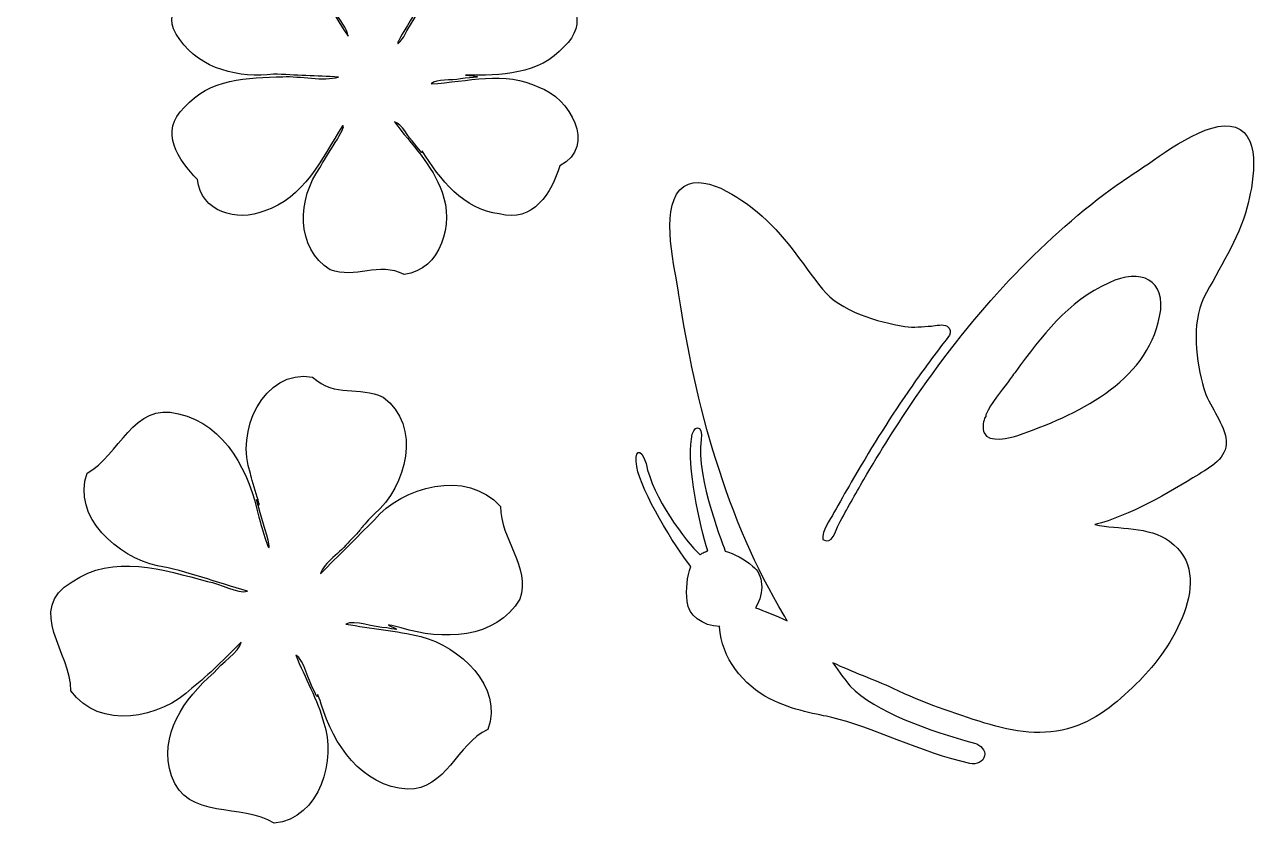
# Model space of a CAD drawing. Header units: centimetres. Extents: x -18.6 to 30.6, y -12.9 to 13.8.
# Drawn here: x -17.96 to -11.04, y 0.62 to 5.09 of the extents above; entities that cross this region are included whole.
import ezdxf

# ---------------------------------------------------------------- set-up
doc = ezdxf.new("R2010")
doc.units = ezdxf.units.CM
doc.header["$MEASUREMENT"] = 0
doc.layers.add('Layer 1', color=7, linetype='Continuous')

msp = doc.modelspace()

# ---------------------------------------------------------------- linework, layer by layer
at = {"layer": 'Layer 1', "color": 254}
for points, knots in [([(-16.15638, 5.91255), (-16.37647, 5.89924), (-16.44875, 5.62215), (-16.37669, 5.44602), (-16.37669, 5.44602), (-16.34351, 5.36262), (-16.29075, 5.28897), (-16.24768, 5.21051), (-16.24768, 5.21051), (-16.31054, 5.29651), (-16.24861, 5.19953), (-16.2268, 5.16136), (-16.2268, 5.16136), (-16.20689, 5.11554), (-16.15364, 5.06173), (-16.15411, 5.0208), (-16.15411, 5.0208), (-16.28084, 5.20663), (-16.36665, 5.45538), (-16.59843, 5.53835), (-16.59843, 5.53835), (-16.73187, 5.59703), (-16.94968, 5.57779), (-16.98501, 5.40808), (-16.98501, 5.40808), (-17.01588, 5.26803), (-17.23132, 5.16669), (-17.09421, 5.00351), (-17.09421, 5.00351), (-16.98117, 4.83524), (-16.75801, 4.78527), (-16.57081, 4.80924), (-16.57081, 4.80924), (-16.44985, 4.80382), (-16.32888, 4.79841), (-16.20791, 4.79299), (-16.20791, 4.79299), (-16.29151, 4.76729), (-16.41961, 4.80002), (-16.51976, 4.79455), (-16.51976, 4.79455), (-16.71184, 4.78936), (-16.93335, 4.78466), (-17.06795, 4.62423), (-17.06795, 4.62423), (-17.21619, 4.49074), (-17.10042, 4.32643), (-16.99627, 4.22005), (-16.99627, 4.22005), (-16.97938, 4.03885), (-16.77143, 3.98196), (-16.62444, 4.04292), (-16.62444, 4.04292), (-16.40352, 4.1136), (-16.29974, 4.33663), (-16.18597, 4.52027), (-16.18597, 4.52027), (-16.15176, 4.52684), (-16.28362, 4.34401), (-16.311, 4.2854), (-16.311, 4.2854), (-16.43521, 4.11892), (-16.45012, 3.83289), (-16.2536, 3.71463), (-16.2536, 3.71463), (-16.11705, 3.66303), (-15.97954, 3.76028), (-15.84107, 3.68927), (-15.84107, 3.68927), (-15.63177, 3.71262), (-15.56174, 3.97622), (-15.62855, 4.14853), (-15.62855, 4.14853), (-15.681, 4.30165), (-15.79992, 4.41526), (-15.89461, 4.54254), (-15.89461, 4.54254), (-15.85116, 4.53227), (-15.82027, 4.45681), (-15.78216, 4.42008), (-15.78216, 4.42008), (-15.74386, 4.36787), (-15.73394, 4.36111), (-15.74046, 4.3799), (-15.74046, 4.3799), (-15.63944, 4.22077), (-15.50975, 4.05159), (-15.30827, 4.02751), (-15.30827, 4.02751), (-15.11739, 3.97614), (-15.01582, 4.14798), (-14.96905, 4.29599), (-14.96905, 4.29599), (-14.76011, 4.40784), (-14.91457, 4.67855), (-15.08686, 4.73615), (-15.08686, 4.73615), (-15.27735, 4.82964), (-15.48896, 4.76625), (-15.68964, 4.75471), (-15.68964, 4.75471), (-15.65771, 4.78558), (-15.5774, 4.77093), (-15.52599, 4.78314), (-15.52599, 4.78314), (-15.45823, 4.79137), (-15.3637, 4.79144), (-15.49639, 4.80331), (-15.49639, 4.80331), (-15.3043, 4.80119), (-15.08356, 4.80525), (-14.94658, 4.96268), (-14.94658, 4.96268), (-14.80784, 5.08415), (-14.88831, 5.25968), (-15.01125, 5.34957), (-15.01125, 5.34957), (-15.00821, 5.56262), (-15.26978, 5.6192), (-15.42787, 5.53299), (-15.42787, 5.53299), (-15.6363, 5.44922), (-15.71075, 5.22483), (-15.82537, 5.05105), (-15.82537, 5.05105), (-15.85289, 4.98763), (-15.90809, 4.94032), (-15.85071, 5.03188), (-15.85071, 5.03188), (-15.81154, 5.09811), (-15.77237, 5.16434), (-15.7332, 5.23057), (-15.7332, 5.23057), (-15.73998, 5.25475), (-15.59257, 5.44712), (-15.6063, 5.55733), (-15.6063, 5.55733), (-15.58403, 5.7182), (-15.69016, 5.92833), (-15.87506, 5.91094), (-15.87506, 5.91094), (-15.97462, 5.8605), (-16.05518, 5.88605), (-16.1564, 5.91253), (-16.1564, 5.91253), (-16.1564, 5.91253), (-16.15638, 5.91255), (-16.15638, 5.91255)], [0, 0, 0, 0, 0.0263158, 0.0263158, 0.0263158, 0.0263158, 0.0526316, 0.0526316, 0.0526316, 0.0526316, 0.0789474, 0.0789474, 0.0789474, 0.0789474, 0.1052632, 0.1052632, 0.1052632, 0.1052632, 0.1315789, 0.1315789, 0.1315789, 0.1315789, 0.1578947, 0.1578947, 0.1578947, 0.1578947, 0.1842105, 0.1842105, 0.1842105, 0.1842105, 0.2105263, 0.2105263, 0.2105263, 0.2105263, 0.2368421, 0.2368421, 0.2368421, 0.2368421, 0.2631579, 0.2631579, 0.2631579, 0.2631579, 0.2894737, 0.2894737, 0.2894737, 0.2894737, 0.3157895, 0.3157895, 0.3157895, 0.3157895, 0.3421053, 0.3421053, 0.3421053, 0.3421053, 0.3684211, 0.3684211, 0.3684211, 0.3684211, 0.3947368, 0.3947368, 0.3947368, 0.3947368, 0.4210526, 0.4210526, 0.4210526, 0.4210526, 0.4473684, 0.4473684, 0.4473684, 0.4473684, 0.4736842, 0.4736842, 0.4736842, 0.4736842, 0.5, 0.5, 0.5, 0.5, 0.5263158, 0.5263158, 0.5263158, 0.5263158, 0.5526316, 0.5526316, 0.5526316, 0.5526316, 0.5789474, 0.5789474, 0.5789474, 0.5789474, 0.6052632, 0.6052632, 0.6052632, 0.6052632, 0.6315789, 0.6315789, 0.6315789, 0.6315789, 0.6578947, 0.6578947, 0.6578947, 0.6578947, 0.6842105, 0.6842105, 0.6842105, 0.6842105, 0.7105263, 0.7105263, 0.7105263, 0.7105263, 0.7368421, 0.7368421, 0.7368421, 0.7368421, 0.7631579, 0.7631579, 0.7631579, 0.7631579, 0.7894737, 0.7894737, 0.7894737, 0.7894737, 0.8157895, 0.8157895, 0.8157895, 0.8157895, 0.8421053, 0.8421053, 0.8421053, 0.8421053, 0.8684211, 0.8684211, 0.8684211, 0.8684211, 0.8947368, 0.8947368, 0.8947368, 0.8947368, 0.9210526, 0.9210526, 0.9210526, 0.9210526, 0.9473684, 0.9473684, 0.9473684, 0.9473684, 1, 1, 1, 1]), ([(-14.23745, 2.0566), (-14.23698, 2.05603), (-14.23657, 2.05566), (-14.23614, 2.05511), (-14.23614, 2.05511), (-14.25992, 2.00062), (-14.26445, 1.92959), (-14.25758, 1.85977), (-14.25758, 1.85977), (-14.25201, 1.78527), (-14.17266, 1.72271), (-14.07471, 1.71952), (-14.07471, 1.71952), (-14.07542, 1.7189), (-14.07609, 1.71821), (-14.07679, 1.71758), (-14.07679, 1.71758), (-14.06692, 1.54564), (-13.94266, 1.39171), (-13.79477, 1.31556), (-13.79477, 1.31556), (-13.66978, 1.25124), (-13.51922, 1.22787), (-13.44821, 1.21152), (-13.44821, 1.21152), (-13.23442, 1.16223), (-12.94355, 1.01324), (-12.67712, 0.95446), (-12.67712, 0.95446), (-12.63837, 0.94593), (-12.60074, 0.96534), (-12.59436, 0.99678), (-12.59436, 0.99678), (-12.58797, 1.02824), (-12.61473, 1.05883), (-12.65072, 1.06858), (-12.65072, 1.06858), (-12.89961, 1.13608), (-13.20884, 1.24341), (-13.345, 1.38735), (-13.345, 1.38735), (-13.36968, 1.41344), (-13.40341, 1.46264), (-13.44207, 1.51691), (-13.44207, 1.51691), (-13.33144, 1.464), (-13.20953, 1.42357), (-13.10442, 1.37279), (-13.10442, 1.37279), (-12.94027, 1.2935), (-12.76558, 1.23473), (-12.59187, 1.18051), (-12.59187, 1.18051), (-12.43313, 1.131), (-12.26154, 1.10338), (-12.09973, 1.1567), (-12.09973, 1.1567), (-11.95108, 1.20562), (-11.83534, 1.31138), (-11.72614, 1.41922), (-11.72614, 1.41922), (-11.55898, 1.58431), (-11.28804, 1.99984), (-11.55887, 2.19701), (-11.55887, 2.19701), (-11.67617, 2.28232), (-11.8424, 2.26152), (-11.97739, 2.29024), (-11.97739, 2.29024), (-11.78297, 2.33962), (-11.56481, 2.46571), (-11.39645, 2.57117), (-11.39645, 2.57117), (-11.3114, 2.62445), (-11.22695, 2.67095), (-11.24535, 2.77728), (-11.24535, 2.77728), (-11.26085, 2.86655), (-11.34243, 2.96108), (-11.36785, 3.05122), (-11.36785, 3.05122), (-11.40898, 3.19654), (-11.43887, 3.4182), (-11.36884, 3.55557), (-11.36884, 3.55557), (-11.28138, 3.7272), (-11.17635, 3.87752), (-11.12526, 4.06663), (-11.12526, 4.06663), (-11.09773, 4.16854), (-11.03556, 4.45913), (-11.19098, 4.512), (-11.19098, 4.512), (-11.34457, 4.56421), (-11.61256, 4.34879), (-11.72761, 4.2748), (-11.72761, 4.2748), (-11.78319, 4.23904), (-11.83748, 4.20149), (-11.89094, 4.16287), (-11.89094, 4.16287), (-12.2824, 3.87342), (-12.64787, 3.48367), (-12.97959, 3.00079), (-12.97959, 3.00079), (-13.08195, 2.85182), (-13.17829, 2.69877), (-13.26931, 2.54262), (-13.26931, 2.54262), (-13.31751, 2.45992), (-13.36425, 2.37637), (-13.40971, 2.29213), (-13.40971, 2.29213), (-13.42861, 2.2571), (-13.44523, 2.17084), (-13.49806, 2.20761), (-13.49806, 2.20761), (-13.50593, 2.25385), (-13.45701, 2.31932), (-13.43636, 2.35705), (-13.43636, 2.35705), (-13.40514, 2.41407), (-13.3725, 2.47029), (-13.3401, 2.52662), (-13.3401, 2.52662), (-13.24109, 2.6987), (-13.13596, 2.86729), (-13.02348, 3.0309), (-13.02348, 3.0309), (-12.96051, 3.12259), (-12.89518, 3.21269), (-12.82736, 3.30085), (-12.82736, 3.30085), (-12.80664, 3.32779), (-12.75928, 3.37068), (-12.80381, 3.39889), (-12.80381, 3.39889), (-12.82705, 3.41361), (-12.86624, 3.40241), (-12.89166, 3.40051), (-12.89166, 3.40051), (-12.94095, 3.39684), (-12.99115, 3.39101), (-13.04037, 3.39849), (-13.04037, 3.39849), (-13.18973, 3.42111), (-13.40396, 3.48533), (-13.5002, 3.60578), (-13.5002, 3.60578), (-13.62042, 3.7562), (-13.71406, 3.9139), (-13.86515, 4.03854), (-13.86515, 4.03854), (-13.94662, 4.10566), (-14.18564, 4.28229), (-14.298, 4.16249), (-14.298, 4.16249), (-14.40897, 4.04415), (-14.32327, 3.71113), (-14.30335, 3.57579), (-14.30335, 3.57579), (-14.21363, 2.96615), (-14.03573, 2.3125), (-13.71491, 1.78138), (-13.71491, 1.78138), (-13.71103, 1.77495), (-13.70465, 1.76383), (-13.69788, 1.75205), (-13.69788, 1.75205), (-13.76186, 1.78256), (-13.82871, 1.80711), (-13.87512, 1.82545), (-13.87512, 1.82545), (-13.82221, 1.90993), (-13.83118, 2.01268), (-13.89137, 2.05852), (-13.89137, 2.05852), (-13.93937, 2.09693), (-13.993, 2.1284), (-14.04501, 2.14216), (-14.04501, 2.14216), (-14.04263, 2.14408), (-14.21162, 2.55426), (-14.17893, 2.76485), (-14.17893, 2.76485), (-14.16514, 2.85364), (-14.22874, 2.85238), (-14.23358, 2.76713), (-14.23358, 2.76713), (-14.25833, 2.62564), (-14.1889, 2.28363), (-14.14239, 2.14329), (-14.14239, 2.14329), (-14.15136, 2.14059), (-14.16014, 2.13721), (-14.1686, 2.13262), (-14.1686, 2.13262), (-14.17445, 2.12944), (-14.17989, 2.12578), (-14.1851, 2.12192), (-14.1851, 2.12192), (-14.26656, 2.19461), (-14.44997, 2.44387), (-14.48707, 2.63101), (-14.48707, 2.63101), (-14.52038, 2.7337), (-14.5545, 2.70028), (-14.53917, 2.61437), (-14.53917, 2.61437), (-14.51369, 2.47173), (-14.32838, 2.17032), (-14.23741, 2.05659), (-14.23741, 2.05659), (-14.23741, 2.05659), (-14.23745, 2.0566), (-14.23745, 2.0566)], [0, 0, 0, 0, 0.0181818, 0.0181818, 0.0181818, 0.0181818, 0.0363636, 0.0363636, 0.0363636, 0.0363636, 0.0545455, 0.0545455, 0.0545455, 0.0545455, 0.0727273, 0.0727273, 0.0727273, 0.0727273, 0.0909091, 0.0909091, 0.0909091, 0.0909091, 0.1090909, 0.1090909, 0.1090909, 0.1090909, 0.1272727, 0.1272727, 0.1272727, 0.1272727, 0.1454545, 0.1454545, 0.1454545, 0.1454545, 0.1636364, 0.1636364, 0.1636364, 0.1636364, 0.1818182, 0.1818182, 0.1818182, 0.1818182, 0.2, 0.2, 0.2, 0.2, 0.2181818, 0.2181818, 0.2181818, 0.2181818, 0.2363636, 0.2363636, 0.2363636, 0.2363636, 0.2545455, 0.2545455, 0.2545455, 0.2545455, 0.2727273, 0.2727273, 0.2727273, 0.2727273, 0.2909091, 0.2909091, 0.2909091, 0.2909091, 0.3090909, 0.3090909, 0.3090909, 0.3090909, 0.3272727, 0.3272727, 0.3272727, 0.3272727, 0.3454545, 0.3454545, 0.3454545, 0.3454545, 0.3636364, 0.3636364, 0.3636364, 0.3636364, 0.3818182, 0.3818182, 0.3818182, 0.3818182, 0.4, 0.4, 0.4, 0.4, 0.4181818, 0.4181818, 0.4181818, 0.4181818, 0.4363636, 0.4363636, 0.4363636, 0.4363636, 0.4545455, 0.4545455, 0.4545455, 0.4545455, 0.4727273, 0.4727273, 0.4727273, 0.4727273, 0.4909091, 0.4909091, 0.4909091, 0.4909091, 0.5090909, 0.5090909, 0.5090909, 0.5090909, 0.5272727, 0.5272727, 0.5272727, 0.5272727, 0.5454545, 0.5454545, 0.5454545, 0.5454545, 0.5636364, 0.5636364, 0.5636364, 0.5636364, 0.5818182, 0.5818182, 0.5818182, 0.5818182, 0.6, 0.6, 0.6, 0.6, 0.6181818, 0.6181818, 0.6181818, 0.6181818, 0.6363636, 0.6363636, 0.6363636, 0.6363636, 0.6545455, 0.6545455, 0.6545455, 0.6545455, 0.6727273, 0.6727273, 0.6727273, 0.6727273, 0.6909091, 0.6909091, 0.6909091, 0.6909091, 0.7090909, 0.7090909, 0.7090909, 0.7090909, 0.7272727, 0.7272727, 0.7272727, 0.7272727, 0.7454545, 0.7454545, 0.7454545, 0.7454545, 0.7636364, 0.7636364, 0.7636364, 0.7636364, 0.7818182, 0.7818182, 0.7818182, 0.7818182, 0.8, 0.8, 0.8, 0.8, 0.8181818, 0.8181818, 0.8181818, 0.8181818, 0.8363636, 0.8363636, 0.8363636, 0.8363636, 0.8545455, 0.8545455, 0.8545455, 0.8545455, 0.8727273, 0.8727273, 0.8727273, 0.8727273, 0.8909091, 0.8909091, 0.8909091, 0.8909091, 0.9090909, 0.9090909, 0.9090909, 0.9090909, 0.9272727, 0.9272727, 0.9272727, 0.9272727, 0.9454545, 0.9454545, 0.9454545, 0.9454545, 0.9636364, 0.9636364, 0.9636364, 0.9636364, 1, 1, 1, 1]), ([(-12.59376, 2.88579), (-12.59376, 2.88579), (-12.5863, 2.89519), (-12.5863, 2.89519), (-12.5863, 2.89519), (-12.5863, 2.89519), (-12.58693, 2.90386), (-12.58693, 2.90386), (-12.58693, 2.90386), (-12.55854, 2.97172), (-12.49781, 3.04061), (-12.46621, 3.08339), (-12.46621, 3.08339), (-12.45066, 3.10452), (-12.43527, 3.1255), (-12.41983, 3.14647), (-12.41983, 3.14647), (-12.27439, 3.34488), (-12.13058, 3.53597), (-11.89779, 3.64276), (-11.89779, 3.64276), (-11.72284, 3.72288), (-11.57278, 3.66543), (-11.61483, 3.4537), (-11.61483, 3.4537), (-11.68867, 3.08185), (-12.08576, 2.9009), (-12.40873, 2.78881), (-12.40873, 2.78881), (-12.44488, 2.77632), (-12.57475, 2.74331), (-12.59659, 2.80289), (-12.59659, 2.80289), (-12.60603, 2.82843), (-12.60322, 2.85678), (-12.59375, 2.88579), (-12.59375, 2.88579), (-12.59375, 2.88579), (-12.59376, 2.88579), (-12.59376, 2.88579)], [0, 0, 0, 0, 0.0909091, 0.0909091, 0.0909091, 0.0909091, 0.1818182, 0.1818182, 0.1818182, 0.1818182, 0.2727273, 0.2727273, 0.2727273, 0.2727273, 0.3636364, 0.3636364, 0.3636364, 0.3636364, 0.4545455, 0.4545455, 0.4545455, 0.4545455, 0.5454545, 0.5454545, 0.5454545, 0.5454545, 0.6363636, 0.6363636, 0.6363636, 0.6363636, 0.7272727, 0.7272727, 0.7272727, 0.7272727, 0.8181818, 0.8181818, 0.8181818, 0.8181818, 1, 1, 1, 1]), ([(-16.35203, 3.11485), (-16.63146, 3.16336), (-16.78478, 2.80338), (-16.70036, 2.57583), (-16.70036, 2.57583), (-16.69039, 2.53114), (-16.61999, 2.3187), (-16.66631, 2.43031), (-16.66631, 2.43031), (-16.65414, 2.38108), (-16.62104, 2.27426), (-16.60086, 2.20297), (-16.60086, 2.20297), (-16.57671, 2.07424), (-16.64189, 2.28454), (-16.65233, 2.33086), (-16.65233, 2.33086), (-16.70674, 2.57701), (-16.83268, 2.84957), (-17.10332, 2.90973), (-17.10332, 2.90973), (-17.3559, 2.97892), (-17.43254, 2.67381), (-17.61382, 2.57818), (-17.61382, 2.57818), (-17.69908, 2.33111), (-17.44128, 2.10953), (-17.22056, 2.06037), (-17.22056, 2.06037), (-17.06312, 2.03241), (-16.88469, 1.9656), (-16.71682, 1.91818), (-16.71682, 1.91818), (-16.77199, 1.90037), (-16.86983, 1.96122), (-16.94062, 1.9722), (-16.94062, 1.9722), (-17.18492, 2.03859), (-17.46923, 2.12761), (-17.69783, 1.9705), (-17.69783, 1.9705), (-17.9622, 1.81477), (-17.70084, 1.57236), (-17.70407, 1.36092), (-17.70407, 1.36092), (-17.54912, 1.13858), (-17.19777, 1.20549), (-17.02737, 1.37574), (-17.02737, 1.37574), (-16.92832, 1.45352), (-16.84071, 1.54361), (-16.75249, 1.6331), (-16.75249, 1.6331), (-16.76244, 1.57539), (-16.86249, 1.51816), (-16.90551, 1.46063), (-16.90551, 1.46063), (-17.0681, 1.31929), (-17.21826, 1.11042), (-17.14066, 0.88502), (-17.14066, 0.88502), (-17.05727, 0.63314), (-16.74781, 0.73579), (-16.5671, 0.6203), (-16.5671, 0.6203), (-16.308, 0.64516), (-16.21839, 0.98646), (-16.28923, 1.17988), (-16.28923, 1.17988), (-16.3243, 1.31291), (-16.3957, 1.43342), (-16.44708, 1.56083), (-16.44708, 1.56083), (-16.3968, 1.53218), (-16.37933, 1.41691), (-16.34113, 1.35638), (-16.34113, 1.35638), (-16.30842, 1.27641), (-16.34389, 1.40435), (-16.30414, 1.28633), (-16.30414, 1.28633), (-16.23638, 1.06075), (-16.07916, 0.82762), (-15.82185, 0.81039), (-15.82185, 0.81039), (-15.60555, 0.80735), (-15.54646, 1.06311), (-15.37257, 1.14481), (-15.37257, 1.14481), (-15.28419, 1.38571), (-15.53116, 1.60985), (-15.74686, 1.66408), (-15.74686, 1.66408), (-15.88445, 1.69747), (-16.02715, 1.70916), (-16.16681, 1.73373), (-16.16681, 1.73373), (-16.11582, 1.76046), (-16.00916, 1.713), (-15.93769, 1.71244), (-15.93769, 1.71244), (-15.77429, 1.67801), (-16.05031, 1.76251), (-15.85616, 1.71293), (-15.85616, 1.71293), (-15.62976, 1.6424), (-15.32767, 1.64639), (-15.19306, 1.87358), (-15.19306, 1.87358), (-15.13081, 2.05461), (-15.30289, 2.21009), (-15.30184, 2.39105), (-15.30184, 2.39105), (-15.4895, 2.6066), (-15.8568, 2.49947), (-16.00645, 2.31696), (-16.00645, 2.31696), (-16.1071, 2.21636), (-16.20775, 2.11577), (-16.3084, 2.01517), (-16.3084, 2.01517), (-16.29142, 2.07575), (-16.19399, 2.1364), (-16.14581, 2.19701), (-16.14581, 2.19701), (-16.06708, 2.27272), (-16.10845, 2.24802), (-16.00819, 2.34877), (-16.00819, 2.34877), (-15.82578, 2.50275), (-15.73887, 2.84295), (-15.95818, 3.00258), (-15.95818, 3.00258), (-16.09177, 3.06742), (-16.22741, 2.99799), (-16.35201, 3.11487), (-16.35201, 3.11487), (-16.35201, 3.11487), (-16.35203, 3.11485), (-16.35203, 3.11485)], [0, 0, 0, 0, 0.0277778, 0.0277778, 0.0277778, 0.0277778, 0.0555556, 0.0555556, 0.0555556, 0.0555556, 0.0833333, 0.0833333, 0.0833333, 0.0833333, 0.1111111, 0.1111111, 0.1111111, 0.1111111, 0.1388889, 0.1388889, 0.1388889, 0.1388889, 0.1666667, 0.1666667, 0.1666667, 0.1666667, 0.1944444, 0.1944444, 0.1944444, 0.1944444, 0.2222222, 0.2222222, 0.2222222, 0.2222222, 0.25, 0.25, 0.25, 0.25, 0.2777778, 0.2777778, 0.2777778, 0.2777778, 0.3055556, 0.3055556, 0.3055556, 0.3055556, 0.3333333, 0.3333333, 0.3333333, 0.3333333, 0.3611111, 0.3611111, 0.3611111, 0.3611111, 0.3888889, 0.3888889, 0.3888889, 0.3888889, 0.4166667, 0.4166667, 0.4166667, 0.4166667, 0.4444444, 0.4444444, 0.4444444, 0.4444444, 0.4722222, 0.4722222, 0.4722222, 0.4722222, 0.5, 0.5, 0.5, 0.5, 0.5277778, 0.5277778, 0.5277778, 0.5277778, 0.5555556, 0.5555556, 0.5555556, 0.5555556, 0.5833333, 0.5833333, 0.5833333, 0.5833333, 0.6111111, 0.6111111, 0.6111111, 0.6111111, 0.6388889, 0.6388889, 0.6388889, 0.6388889, 0.6666667, 0.6666667, 0.6666667, 0.6666667, 0.6944444, 0.6944444, 0.6944444, 0.6944444, 0.7222222, 0.7222222, 0.7222222, 0.7222222, 0.75, 0.75, 0.75, 0.75, 0.7777778, 0.7777778, 0.7777778, 0.7777778, 0.8055556, 0.8055556, 0.8055556, 0.8055556, 0.8333333, 0.8333333, 0.8333333, 0.8333333, 0.8611111, 0.8611111, 0.8611111, 0.8611111, 0.8888889, 0.8888889, 0.8888889, 0.8888889, 0.9166667, 0.9166667, 0.9166667, 0.9166667, 0.9444444, 0.9444444, 0.9444444, 0.9444444, 1, 1, 1, 1])]:
    msp.add_open_spline(points, degree=3, knots=knots, dxfattribs=at)

doc.saveas('drawing.dxf')
